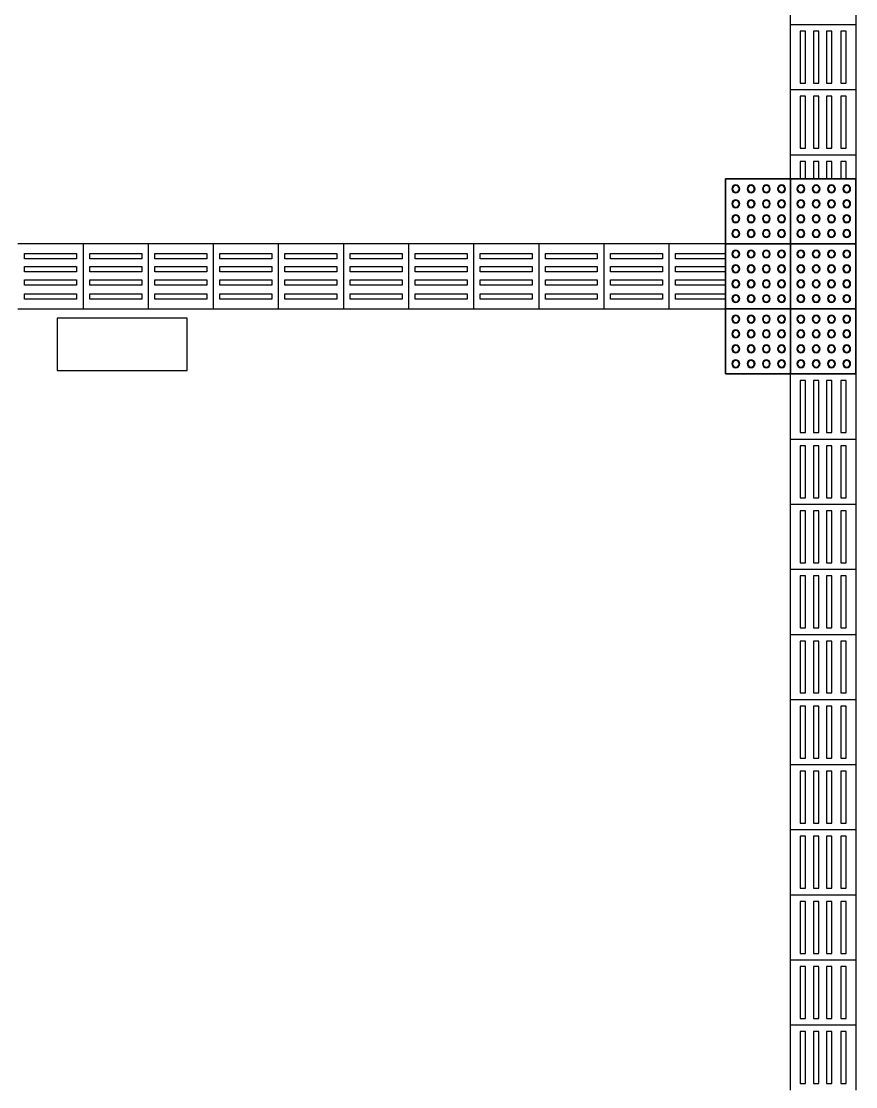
# Model space of a CAD drawing. Header units: metres. Extents: x 341 to 459, y 1341 to 1425.
# Drawn here: x 430.004 to 433.209, y 1374.081 to 1378.173 of the extents above; entities that cross this region are included whole.
import ezdxf

# ---------------------------------------------------------------- set-up
doc = ezdxf.new("R2010")
doc.units = ezdxf.units.M
doc.layers.add('Itens de detalhe', color=7, linetype='Continuous')
doc.layers.add('Notas de texto-1', color=7, linetype='Continuous')

# ---------------------------------------------------------------- blocks, each defined once
blk = doc.blocks.new('piso tatil')
at = {"layer": 'Itens de detalhe', "color": 252, "true_color": 0x939598, "extrusion": (0, 0, -1)}
for p, q in [((-78.855, 28.5262), (-78.855, 28.7762)), ((-78.855, 28.5262), (-78.855, 28.7762)), ((-78.605, 28.7762), (-78.605, 28.5262)), ((-78.605, 28.7762), (-78.605, 28.5262)), ((-78.855, 28.2762), (-78.855, 28.5262)), ((-78.855, 28.5262), (-78.605, 28.5262)), ((-78.855, 28.2762), (-78.855, 28.5262)), ((-78.855, 28.5262), (-78.605, 28.5262)), ((-78.605, 28.5262), (-78.605, 28.2762)), ((-78.605, 28.5262), (-78.605, 28.2762)), ((-78.7976, 28.5005), (-78.8181, 28.5005)), ((-78.8181, 28.5005), (-78.8181, 28.301)), ((-78.7976, 28.301), (-78.7976, 28.5005)), ((-78.7469, 28.5005), (-78.7674, 28.5005)), ((-78.7674, 28.5005), (-78.7674, 28.301)), ((-78.7469, 28.301), (-78.7469, 28.5005)), ((-78.6962, 28.5005), (-78.7167, 28.5005)), ((-78.7167, 28.5005), (-78.7167, 28.301)), ((-78.6962, 28.301), (-78.6962, 28.5005)), ((-78.642, 28.5005), (-78.6624, 28.5005)), ((-78.6624, 28.5005), (-78.6624, 28.301)), ((-78.642, 28.301), (-78.642, 28.5005)), ((-78.855, 28.0262), (-78.855, 28.2762)), ((-78.855, 28.2762), (-78.605, 28.2762)), ((-78.855, 28.0262), (-78.855, 28.2762)), ((-78.855, 28.2762), (-78.605, 28.2762)), ((-78.8181, 28.301), (-78.7976, 28.301)), ((-78.7674, 28.301), (-78.7469, 28.301)), ((-78.7167, 28.301), (-78.6962, 28.301)), ((-78.6624, 28.301), (-78.642, 28.301)), ((-78.605, 28.2762), (-78.605, 28.0262)), ((-78.605, 28.2762), (-78.605, 28.0262)), ((-78.7976, 28.2505), (-78.8181, 28.2505)), ((-78.8181, 28.2505), (-78.8181, 28.051)), ((-78.7976, 28.051), (-78.7976, 28.2505)), ((-78.7469, 28.2505), (-78.7674, 28.2505)), ((-78.7674, 28.2505), (-78.7674, 28.051)), ((-78.7469, 28.051), (-78.7469, 28.2505)), ((-78.6962, 28.2505), (-78.7167, 28.2505)), ((-78.7167, 28.2505), (-78.7167, 28.051)), ((-78.6962, 28.051), (-78.6962, 28.2505)), ((-78.642, 28.2505), (-78.6624, 28.2505)), ((-78.6624, 28.2505), (-78.6624, 28.051)), ((-78.642, 28.051), (-78.642, 28.2505)), ((-78.8181, 28.051), (-78.7976, 28.051)), ((-78.7674, 28.051), (-78.7469, 28.051)), ((-78.7167, 28.051), (-78.6962, 28.051)), ((-78.6624, 28.051), (-78.642, 28.051)), ((-78.855, 27.9342), (-78.855, 28.0262)), ((-78.855, 28.0262), (-78.605, 28.0262)), ((-78.855, 27.9342), (-78.855, 28.0262)), ((-78.855, 28.0262), (-78.605, 28.0262)), ((-78.7976, 28.0005), (-78.8181, 28.0005)), ((-78.8181, 28.0005), (-78.8181, 27.9342)), ((-78.7976, 27.9342), (-78.7976, 28.0005)), ((-78.7469, 28.0005), (-78.7674, 28.0005)), ((-78.7674, 28.0005), (-78.7674, 27.9342)), ((-78.7469, 27.9342), (-78.7469, 28.0005)), ((-78.6962, 28.0005), (-78.7167, 28.0005)), ((-78.7167, 28.0005), (-78.7167, 27.9342)), ((-78.6962, 27.9342), (-78.6962, 28.0005)), ((-78.642, 28.0005), (-78.6624, 28.0005)), ((-78.6624, 28.0005), (-78.6624, 27.9342)), ((-78.642, 27.9342), (-78.642, 28.0005)), ((-78.605, 28.0262), (-78.605, 27.9342)), ((-78.605, 28.0262), (-78.605, 27.9342)), ((-79.105, 27.6842), (-79.105, 27.9342)), ((-79.105, 27.9342), (-78.855, 27.9342)), ((-78.855, 27.9342), (-79.105, 27.9342)), ((-79.105, 27.9342), (-79.105, 27.6842)), ((-78.855, 27.9342), (-78.605, 27.9342)), ((-78.605, 27.9342), (-78.855, 27.9342)), ((-78.855, 27.9342), (-78.855, 27.6842)), ((-78.855, 27.6842), (-78.855, 27.9342)), ((-78.605, 27.9342), (-78.605, 27.6842)), ((-78.605, 27.6842), (-78.605, 27.9342)), ((-79.105, 27.4342), (-79.105, 27.6842)), ((-79.105, 27.6842), (-79.105, 27.4342)), ((-78.855, 27.6842), (-79.105, 27.6842)), ((-79.105, 27.6842), (-78.855, 27.6842)), ((-78.855, 27.6842), (-78.855, 27.4342)), ((-78.855, 27.4342), (-78.855, 27.6842)), ((-78.605, 27.6842), (-78.855, 27.6842)), ((-78.855, 27.6842), (-78.605, 27.6842)), ((-78.605, 27.6842), (-78.605, 27.4342)), ((-78.605, 27.4342), (-78.605, 27.6842)), ((-79.105, 27.1842), (-79.105, 27.4342)), ((-79.105, 27.4342), (-78.855, 27.4342)), ((-78.855, 27.4342), (-79.105, 27.4342)), ((-79.105, 27.4342), (-79.105, 27.1842)), ((-78.855, 27.4342), (-78.605, 27.4342)), ((-78.605, 27.4342), (-78.855, 27.4342)), ((-78.855, 27.4342), (-78.855, 27.1842)), ((-78.855, 27.1842), (-78.855, 27.4342)), ((-78.605, 27.4342), (-78.605, 27.1842)), ((-78.605, 27.1842), (-78.605, 27.4342)), ((-78.855, 27.1842), (-79.105, 27.1842)), ((-79.105, 27.1842), (-78.855, 27.1842)), ((-78.855, 26.9342), (-78.855, 27.1842)), ((-78.855, 26.9342), (-78.855, 27.1842)), ((-78.605, 27.1842), (-78.855, 27.1842)), ((-78.855, 27.1842), (-78.605, 27.1842)), ((-78.605, 27.1842), (-78.605, 26.9342)), ((-78.605, 27.1842), (-78.605, 26.9342)), ((-78.7976, 27.1586), (-78.8181, 27.1586)), ((-78.8181, 27.1586), (-78.8181, 26.9591)), ((-78.7976, 26.9591), (-78.7976, 27.1586)), ((-78.7469, 27.1586), (-78.7674, 27.1586)), ((-78.7674, 27.1586), (-78.7674, 26.9591)), ((-78.7469, 26.9591), (-78.7469, 27.1586)), ((-78.6962, 27.1586), (-78.7167, 27.1586)), ((-78.7167, 27.1586), (-78.7167, 26.9591)), ((-78.6962, 26.9591), (-78.6962, 27.1586)), ((-78.642, 27.1586), (-78.6624, 27.1586)), ((-78.6624, 27.1586), (-78.6624, 26.9591)), ((-78.642, 26.9591), (-78.642, 27.1586)), ((-78.855, 26.6842), (-78.855, 26.9342)), ((-78.855, 26.9342), (-78.605, 26.9342)), ((-78.855, 26.6842), (-78.855, 26.9342)), ((-78.855, 26.9342), (-78.605, 26.9342)), ((-78.8181, 26.9591), (-78.7976, 26.9591)), ((-78.7674, 26.9591), (-78.7469, 26.9591)), ((-78.7167, 26.9591), (-78.6962, 26.9591)), ((-78.6624, 26.9591), (-78.642, 26.9591)), ((-78.605, 26.9342), (-78.605, 26.6842)), ((-78.605, 26.9342), (-78.605, 26.6842)), ((-78.7976, 26.9086), (-78.8181, 26.9086)), ((-78.8181, 26.9086), (-78.8181, 26.7091)), ((-78.7976, 26.7091), (-78.7976, 26.9086)), ((-78.7469, 26.9086), (-78.7674, 26.9086)), ((-78.7674, 26.9086), (-78.7674, 26.7091)), ((-78.7469, 26.7091), (-78.7469, 26.9086)), ((-78.6962, 26.9086), (-78.7167, 26.9086)), ((-78.7167, 26.9086), (-78.7167, 26.7091)), ((-78.6962, 26.7091), (-78.6962, 26.9086)), ((-78.642, 26.9086), (-78.6624, 26.9086)), ((-78.6624, 26.9086), (-78.6624, 26.7091)), ((-78.642, 26.7091), (-78.642, 26.9086)), ((-78.855, 26.4342), (-78.855, 26.6842)), ((-78.855, 26.6842), (-78.605, 26.6842)), ((-78.855, 26.4342), (-78.855, 26.6842)), ((-78.855, 26.6842), (-78.605, 26.6842)), ((-78.8181, 26.7091), (-78.7976, 26.7091)), ((-78.7674, 26.7091), (-78.7469, 26.7091)), ((-78.7167, 26.7091), (-78.6962, 26.7091)), ((-78.6624, 26.7091), (-78.642, 26.7091)), ((-78.605, 26.6842), (-78.605, 26.4342)), ((-78.605, 26.6842), (-78.605, 26.4342)), ((-78.7976, 26.6586), (-78.8181, 26.6586)), ((-78.8181, 26.6586), (-78.8181, 26.4591)), ((-78.7976, 26.4591), (-78.7976, 26.6586)), ((-78.7469, 26.6586), (-78.7674, 26.6586)), ((-78.7674, 26.6586), (-78.7674, 26.4591)), ((-78.7469, 26.4591), (-78.7469, 26.6586)), ((-78.6962, 26.6586), (-78.7167, 26.6586)), ((-78.7167, 26.6586), (-78.7167, 26.4591)), ((-78.6962, 26.4591), (-78.6962, 26.6586)), ((-78.642, 26.6586), (-78.6624, 26.6586)), ((-78.6624, 26.6586), (-78.6624, 26.4591)), ((-78.642, 26.4591), (-78.642, 26.6586)), ((-78.855, 26.1842), (-78.855, 26.4342)), ((-78.855, 26.4342), (-78.605, 26.4342)), ((-78.855, 26.1842), (-78.855, 26.4342)), ((-78.855, 26.4342), (-78.605, 26.4342)), ((-78.8181, 26.4591), (-78.7976, 26.4591)), ((-78.7674, 26.4591), (-78.7469, 26.4591)), ((-78.7167, 26.4591), (-78.6962, 26.4591)), ((-78.6624, 26.4591), (-78.642, 26.4591)), ((-78.605, 26.4342), (-78.605, 26.1842)), ((-78.605, 26.4342), (-78.605, 26.1842)), ((-78.7976, 26.4086), (-78.8181, 26.4086)), ((-78.8181, 26.4086), (-78.8181, 26.2091)), ((-78.7976, 26.2091), (-78.7976, 26.4086)), ((-78.7469, 26.4086), (-78.7674, 26.4086)), ((-78.7674, 26.4086), (-78.7674, 26.2091)), ((-78.7469, 26.2091), (-78.7469, 26.4086)), ((-78.6962, 26.4086), (-78.7167, 26.4086)), ((-78.7167, 26.4086), (-78.7167, 26.2091)), ((-78.6962, 26.2091), (-78.6962, 26.4086)), ((-78.642, 26.4086), (-78.6624, 26.4086)), ((-78.6624, 26.4086), (-78.6624, 26.2091)), ((-78.642, 26.2091), (-78.642, 26.4086)), ((-78.8181, 26.2091), (-78.7976, 26.2091)), ((-78.7674, 26.2091), (-78.7469, 26.2091)), ((-78.7167, 26.2091), (-78.6962, 26.2091)), ((-78.6624, 26.2091), (-78.642, 26.2091)), ((-78.855, 25.9342), (-78.855, 26.1842)), ((-78.855, 26.1842), (-78.605, 26.1842)), ((-78.855, 25.9342), (-78.855, 26.1842)), ((-78.855, 26.1842), (-78.605, 26.1842)), ((-78.7976, 26.1586), (-78.8181, 26.1586)), ((-78.8181, 26.1586), (-78.8181, 25.9591)), ((-78.7976, 25.9591), (-78.7976, 26.1586)), ((-78.7469, 26.1586), (-78.7674, 26.1586)), ((-78.7674, 26.1586), (-78.7674, 25.9591)), ((-78.7469, 25.9591), (-78.7469, 26.1586)), ((-78.6962, 26.1586), (-78.7167, 26.1586)), ((-78.7167, 26.1586), (-78.7167, 25.9591)), ((-78.6962, 25.9591), (-78.6962, 26.1586)), ((-78.642, 26.1586), (-78.6624, 26.1586)), ((-78.6624, 26.1586), (-78.6624, 25.9591)), ((-78.642, 25.9591), (-78.642, 26.1586)), ((-78.605, 26.1842), (-78.605, 25.9342)), ((-78.605, 26.1842), (-78.605, 25.9342)), ((-78.8181, 25.9591), (-78.7976, 25.9591)), ((-78.7674, 25.9591), (-78.7469, 25.9591)), ((-78.7167, 25.9591), (-78.6962, 25.9591)), ((-78.6624, 25.9591), (-78.642, 25.9591)), ((-78.855, 25.6842), (-78.855, 25.9342)), ((-78.855, 25.9342), (-78.605, 25.9342)), ((-78.855, 25.6842), (-78.855, 25.9342)), ((-78.855, 25.9342), (-78.605, 25.9342)), ((-78.7976, 25.9086), (-78.8181, 25.9086)), ((-78.8181, 25.9086), (-78.8181, 25.7091)), ((-78.7976, 25.7091), (-78.7976, 25.9086)), ((-78.7469, 25.9086), (-78.7674, 25.9086)), ((-78.7674, 25.9086), (-78.7674, 25.7091)), ((-78.7469, 25.7091), (-78.7469, 25.9086)), ((-78.6962, 25.9086), (-78.7167, 25.9086)), ((-78.7167, 25.9086), (-78.7167, 25.7091)), ((-78.6962, 25.7091), (-78.6962, 25.9086)), ((-78.642, 25.9086), (-78.6624, 25.9086)), ((-78.6624, 25.9086), (-78.6624, 25.7091)), ((-78.642, 25.7091), (-78.642, 25.9086)), ((-78.605, 25.9342), (-78.605, 25.6842)), ((-78.605, 25.9342), (-78.605, 25.6842)), ((-78.8181, 25.7091), (-78.7976, 25.7091)), ((-78.7674, 25.7091), (-78.7469, 25.7091)), ((-78.7167, 25.7091), (-78.6962, 25.7091)), ((-78.6624, 25.7091), (-78.642, 25.7091)), ((-78.855, 25.4342), (-78.855, 25.6842)), ((-78.855, 25.6842), (-78.605, 25.6842)), ((-78.855, 25.4342), (-78.855, 25.6842)), ((-78.855, 25.6842), (-78.605, 25.6842)), ((-78.7976, 25.6586), (-78.8181, 25.6586)), ((-78.8181, 25.6586), (-78.8181, 25.4591)), ((-78.7976, 25.4591), (-78.7976, 25.6586)), ((-78.7469, 25.6586), (-78.7674, 25.6586)), ((-78.7674, 25.6586), (-78.7674, 25.4591)), ((-78.7469, 25.4591), (-78.7469, 25.6586)), ((-78.6962, 25.6586), (-78.7167, 25.6586)), ((-78.7167, 25.6586), (-78.7167, 25.4591)), ((-78.6962, 25.4591), (-78.6962, 25.6586)), ((-78.642, 25.6586), (-78.6624, 25.6586)), ((-78.6624, 25.6586), (-78.6624, 25.4591)), ((-78.642, 25.4591), (-78.642, 25.6586)), ((-78.605, 25.6842), (-78.605, 25.4342)), ((-78.605, 25.6842), (-78.605, 25.4342)), ((-78.8181, 25.4591), (-78.7976, 25.4591)), ((-78.7674, 25.4591), (-78.7469, 25.4591)), ((-78.7167, 25.4591), (-78.6962, 25.4591)), ((-78.6624, 25.4591), (-78.642, 25.4591)), ((-78.855, 25.1842), (-78.855, 25.4342)), ((-78.855, 25.4342), (-78.605, 25.4342)), ((-78.855, 25.1842), (-78.855, 25.4342)), ((-78.855, 25.4342), (-78.605, 25.4342)), ((-78.7976, 25.4086), (-78.8181, 25.4086)), ((-78.8181, 25.4086), (-78.8181, 25.2091)), ((-78.7976, 25.2091), (-78.7976, 25.4086)), ((-78.7469, 25.4086), (-78.7674, 25.4086)), ((-78.7674, 25.4086), (-78.7674, 25.2091)), ((-78.7469, 25.2091), (-78.7469, 25.4086)), ((-78.6962, 25.4086), (-78.7167, 25.4086)), ((-78.7167, 25.4086), (-78.7167, 25.2091)), ((-78.6962, 25.2091), (-78.6962, 25.4086)), ((-78.642, 25.4086), (-78.6624, 25.4086)), ((-78.6624, 25.4086), (-78.6624, 25.2091)), ((-78.642, 25.2091), (-78.642, 25.4086)), ((-78.605, 25.4342), (-78.605, 25.1842)), ((-78.605, 25.4342), (-78.605, 25.1842)), ((-78.8181, 25.2091), (-78.7976, 25.2091)), ((-78.7674, 25.2091), (-78.7469, 25.2091)), ((-78.7167, 25.2091), (-78.6962, 25.2091)), ((-78.6624, 25.2091), (-78.642, 25.2091)), ((-78.855, 24.9342), (-78.855, 25.1842)), ((-78.855, 25.1842), (-78.605, 25.1842)), ((-78.855, 24.9342), (-78.855, 25.1842)), ((-78.855, 25.1842), (-78.605, 25.1842)), ((-78.605, 25.1842), (-78.605, 24.9342)), ((-78.605, 25.1842), (-78.605, 24.9342)), ((-78.7976, 25.1586), (-78.8181, 25.1586)), ((-78.8181, 25.1586), (-78.8181, 24.9591)), ((-78.7976, 24.9591), (-78.7976, 25.1586)), ((-78.7469, 25.1586), (-78.7674, 25.1586)), ((-78.7674, 25.1586), (-78.7674, 24.9591)), ((-78.7469, 24.9591), (-78.7469, 25.1586)), ((-78.6962, 25.1586), (-78.7167, 25.1586)), ((-78.7167, 25.1586), (-78.7167, 24.9591)), ((-78.6962, 24.9591), (-78.6962, 25.1586)), ((-78.642, 25.1586), (-78.6624, 25.1586)), ((-78.6624, 25.1586), (-78.6624, 24.9591)), ((-78.642, 24.9591), (-78.642, 25.1586)), ((-78.8181, 24.9591), (-78.7976, 24.9591)), ((-78.7674, 24.9591), (-78.7469, 24.9591)), ((-78.7167, 24.9591), (-78.6962, 24.9591)), ((-78.6624, 24.9591), (-78.642, 24.9591)), ((-78.855, 24.6842), (-78.855, 24.9342)), ((-78.855, 24.9342), (-78.605, 24.9342)), ((-78.855, 24.6842), (-78.855, 24.9342)), ((-78.855, 24.9342), (-78.605, 24.9342)), ((-78.605, 24.9342), (-78.605, 24.6842)), ((-78.605, 24.9342), (-78.605, 24.6842)), ((-78.7976, 24.9086), (-78.8181, 24.9086)), ((-78.8181, 24.9086), (-78.8181, 24.7091)), ((-78.7976, 24.7091), (-78.7976, 24.9086)), ((-78.7469, 24.9086), (-78.7674, 24.9086)), ((-78.7674, 24.9086), (-78.7674, 24.7091)), ((-78.7469, 24.7091), (-78.7469, 24.9086)), ((-78.6962, 24.9086), (-78.7167, 24.9086)), ((-78.7167, 24.9086), (-78.7167, 24.7091)), ((-78.6962, 24.7091), (-78.6962, 24.9086)), ((-78.642, 24.9086), (-78.6624, 24.9086)), ((-78.6624, 24.9086), (-78.6624, 24.7091)), ((-78.642, 24.7091), (-78.642, 24.9086)), ((-78.855, 24.4342), (-78.855, 24.6842)), ((-78.855, 24.6842), (-78.605, 24.6842)), ((-78.855, 24.4342), (-78.855, 24.6842)), ((-78.855, 24.6842), (-78.605, 24.6842)), ((-78.8181, 24.7091), (-78.7976, 24.7091)), ((-78.7674, 24.7091), (-78.7469, 24.7091)), ((-78.7167, 24.7091), (-78.6962, 24.7091)), ((-78.6624, 24.7091), (-78.642, 24.7091)), ((-78.605, 24.6842), (-78.605, 24.4342)), ((-78.605, 24.6842), (-78.605, 24.4342)), ((-78.7976, 24.6586), (-78.8181, 24.6586)), ((-78.8181, 24.6586), (-78.8181, 24.4591)), ((-78.7976, 24.4591), (-78.7976, 24.6586)), ((-78.7469, 24.6586), (-78.7674, 24.6586)), ((-78.7674, 24.6586), (-78.7674, 24.4591)), ((-78.7469, 24.4591), (-78.7469, 24.6586)), ((-78.6962, 24.6586), (-78.7167, 24.6586)), ((-78.7167, 24.6586), (-78.7167, 24.4591)), ((-78.6962, 24.4591), (-78.6962, 24.6586)), ((-78.642, 24.6586), (-78.6624, 24.6586)), ((-78.6624, 24.6586), (-78.6624, 24.4591)), ((-78.642, 24.4591), (-78.642, 24.6586)), ((-78.8181, 24.4591), (-78.7976, 24.4591)), ((-78.7674, 24.4591), (-78.7469, 24.4591)), ((-78.7167, 24.4591), (-78.6962, 24.4591)), ((-78.6624, 24.4591), (-78.642, 24.4591))]:
    blk.add_line(p, q, dxfattribs=at)
at = {"layer": 'Itens de detalhe', "color": 252, "true_color": 0x939598}
for p, q in [((-81.5727, 27.6842), (-81.8227, 27.6842)), ((-81.5727, 27.6842), (-81.8227, 27.6842)), ((-81.3227, 27.6842), (-81.5727, 27.6842)), ((-81.5727, 27.6842), (-81.5727, 27.4342)), ((-81.3227, 27.6842), (-81.5727, 27.6842)), ((-81.5727, 27.6842), (-81.5727, 27.4342)), ((-81.0727, 27.6842), (-81.3227, 27.6842)), ((-81.3227, 27.6842), (-81.3227, 27.4342)), ((-81.0727, 27.6842), (-81.3227, 27.6842)), ((-81.3227, 27.6842), (-81.3227, 27.4342)), ((-80.8227, 27.6842), (-81.0727, 27.6842)), ((-81.0727, 27.6842), (-81.0727, 27.4342)), ((-80.8227, 27.6842), (-81.0727, 27.6842)), ((-81.0727, 27.6842), (-81.0727, 27.4342)), ((-80.5727, 27.6842), (-80.8227, 27.6842)), ((-80.8227, 27.6842), (-80.8227, 27.4342)), ((-80.5727, 27.6842), (-80.8227, 27.6842)), ((-80.8227, 27.6842), (-80.8227, 27.4342)), ((-80.3227, 27.6842), (-80.5727, 27.6842)), ((-80.5727, 27.6842), (-80.5727, 27.4342)), ((-80.3227, 27.6842), (-80.5727, 27.6842)), ((-80.5727, 27.6842), (-80.5727, 27.4342)), ((-80.0727, 27.6842), (-80.3227, 27.6842)), ((-80.3227, 27.6842), (-80.3227, 27.4342)), ((-80.0727, 27.6842), (-80.3227, 27.6842)), ((-80.3227, 27.6842), (-80.3227, 27.4342)), ((-79.8227, 27.6842), (-80.0727, 27.6842)), ((-80.0727, 27.6842), (-80.0727, 27.4342)), ((-79.8227, 27.6842), (-80.0727, 27.6842)), ((-80.0727, 27.6842), (-80.0727, 27.4342)), ((-79.5727, 27.6842), (-79.8227, 27.6842)), ((-79.8227, 27.6842), (-79.8227, 27.4342)), ((-79.5727, 27.6842), (-79.8227, 27.6842)), ((-79.8227, 27.6842), (-79.8227, 27.4342)), ((-79.3227, 27.6842), (-79.5727, 27.6842)), ((-79.5727, 27.6842), (-79.5727, 27.4342)), ((-79.3227, 27.6842), (-79.5727, 27.6842)), ((-79.5727, 27.6842), (-79.5727, 27.4342)), ((-79.105, 27.6842), (-79.3227, 27.6842)), ((-79.3227, 27.6842), (-79.3227, 27.4342)), ((-79.105, 27.6842), (-79.3227, 27.6842)), ((-79.3227, 27.6842), (-79.3227, 27.4342)), ((-81.7971, 27.6268), (-81.7971, 27.6473)), ((-81.7971, 27.6473), (-81.5976, 27.6473)), ((-81.5976, 27.6268), (-81.7971, 27.6268)), ((-81.5976, 27.6473), (-81.5976, 27.6268)), ((-81.5471, 27.6268), (-81.5471, 27.6473)), ((-81.5471, 27.6473), (-81.3476, 27.6473)), ((-81.3476, 27.6268), (-81.5471, 27.6268)), ((-81.3476, 27.6473), (-81.3476, 27.6268)), ((-81.2971, 27.6268), (-81.2971, 27.6473)), ((-81.2971, 27.6473), (-81.0976, 27.6473)), ((-81.0976, 27.6268), (-81.2971, 27.6268)), ((-81.0976, 27.6473), (-81.0976, 27.6268)), ((-81.0471, 27.6268), (-81.0471, 27.6473)), ((-81.0471, 27.6473), (-80.8476, 27.6473)), ((-80.8476, 27.6268), (-81.0471, 27.6268)), ((-80.8476, 27.6473), (-80.8476, 27.6268)), ((-80.7971, 27.6268), (-80.7971, 27.6473)), ((-80.7971, 27.6473), (-80.5976, 27.6473)), ((-80.5976, 27.6268), (-80.7971, 27.6268)), ((-80.5976, 27.6473), (-80.5976, 27.6268)), ((-80.5471, 27.6268), (-80.5471, 27.6473)), ((-80.5471, 27.6473), (-80.3476, 27.6473)), ((-80.3476, 27.6268), (-80.5471, 27.6268)), ((-80.3476, 27.6473), (-80.3476, 27.6268)), ((-80.2971, 27.6268), (-80.2971, 27.6473)), ((-80.2971, 27.6473), (-80.0976, 27.6473)), ((-80.0976, 27.6268), (-80.2971, 27.6268)), ((-80.0976, 27.6473), (-80.0976, 27.6268)), ((-80.0471, 27.6268), (-80.0471, 27.6473)), ((-80.0471, 27.6473), (-79.8476, 27.6473)), ((-79.8476, 27.6268), (-80.0471, 27.6268)), ((-79.8476, 27.6473), (-79.8476, 27.6268)), ((-79.7971, 27.6268), (-79.7971, 27.6473)), ((-79.7971, 27.6473), (-79.5976, 27.6473)), ((-79.5976, 27.6268), (-79.7971, 27.6268)), ((-79.5976, 27.6473), (-79.5976, 27.6268)), ((-79.5471, 27.6268), (-79.5471, 27.6473)), ((-79.5471, 27.6473), (-79.3476, 27.6473)), ((-79.3476, 27.6268), (-79.5471, 27.6268)), ((-79.3476, 27.6473), (-79.3476, 27.6268)), ((-79.2971, 27.6268), (-79.2971, 27.6473)), ((-79.2971, 27.6473), (-79.105, 27.6473)), ((-79.105, 27.6268), (-79.2971, 27.6268)), ((-81.7971, 27.5761), (-81.7971, 27.5966)), ((-81.7971, 27.5966), (-81.5976, 27.5966)), ((-81.5976, 27.5966), (-81.5976, 27.5761)), ((-81.5471, 27.5761), (-81.5471, 27.5966)), ((-81.5471, 27.5966), (-81.3476, 27.5966)), ((-81.3476, 27.5966), (-81.3476, 27.5761)), ((-81.2971, 27.5761), (-81.2971, 27.5966)), ((-81.2971, 27.5966), (-81.0976, 27.5966)), ((-81.0976, 27.5966), (-81.0976, 27.5761)), ((-81.0471, 27.5761), (-81.0471, 27.5966)), ((-81.0471, 27.5966), (-80.8476, 27.5966)), ((-80.8476, 27.5966), (-80.8476, 27.5761)), ((-80.7971, 27.5761), (-80.7971, 27.5966)), ((-80.7971, 27.5966), (-80.5976, 27.5966)), ((-80.5976, 27.5966), (-80.5976, 27.5761)), ((-80.5471, 27.5761), (-80.5471, 27.5966)), ((-80.5471, 27.5966), (-80.3476, 27.5966)), ((-80.3476, 27.5966), (-80.3476, 27.5761)), ((-80.2971, 27.5761), (-80.2971, 27.5966)), ((-80.2971, 27.5966), (-80.0976, 27.5966)), ((-80.0976, 27.5966), (-80.0976, 27.5761)), ((-80.0471, 27.5761), (-80.0471, 27.5966)), ((-80.0471, 27.5966), (-79.8476, 27.5966)), ((-79.8476, 27.5966), (-79.8476, 27.5761)), ((-79.7971, 27.5761), (-79.7971, 27.5966)), ((-79.7971, 27.5966), (-79.5976, 27.5966)), ((-79.5976, 27.5966), (-79.5976, 27.5761)), ((-79.5471, 27.5761), (-79.5471, 27.5966)), ((-79.5471, 27.5966), (-79.3476, 27.5966)), ((-79.3476, 27.5966), (-79.3476, 27.5761)), ((-79.2971, 27.5761), (-79.2971, 27.5966)), ((-79.2971, 27.5966), (-79.105, 27.5966)), ((-81.5976, 27.5761), (-81.7971, 27.5761)), ((-81.7971, 27.5254), (-81.7971, 27.5459)), ((-81.7971, 27.5459), (-81.5976, 27.5459)), ((-81.5976, 27.5459), (-81.5976, 27.5254)), ((-81.3476, 27.5761), (-81.5471, 27.5761)), ((-81.5471, 27.5254), (-81.5471, 27.5459)), ((-81.5471, 27.5459), (-81.3476, 27.5459)), ((-81.3476, 27.5459), (-81.3476, 27.5254)), ((-81.0976, 27.5761), (-81.2971, 27.5761)), ((-81.2971, 27.5254), (-81.2971, 27.5459)), ((-81.2971, 27.5459), (-81.0976, 27.5459)), ((-81.0976, 27.5459), (-81.0976, 27.5254)), ((-80.8476, 27.5761), (-81.0471, 27.5761)), ((-81.0471, 27.5254), (-81.0471, 27.5459)), ((-81.0471, 27.5459), (-80.8476, 27.5459)), ((-80.8476, 27.5459), (-80.8476, 27.5254)), ((-80.5976, 27.5761), (-80.7971, 27.5761)), ((-80.7971, 27.5254), (-80.7971, 27.5459)), ((-80.7971, 27.5459), (-80.5976, 27.5459)), ((-80.5976, 27.5459), (-80.5976, 27.5254)), ((-80.3476, 27.5761), (-80.5471, 27.5761)), ((-80.5471, 27.5254), (-80.5471, 27.5459)), ((-80.5471, 27.5459), (-80.3476, 27.5459)), ((-80.3476, 27.5459), (-80.3476, 27.5254)), ((-80.0976, 27.5761), (-80.2971, 27.5761)), ((-80.2971, 27.5254), (-80.2971, 27.5459)), ((-80.2971, 27.5459), (-80.0976, 27.5459)), ((-80.0976, 27.5459), (-80.0976, 27.5254)), ((-79.8476, 27.5761), (-80.0471, 27.5761)), ((-80.0471, 27.5254), (-80.0471, 27.5459)), ((-80.0471, 27.5459), (-79.8476, 27.5459)), ((-79.8476, 27.5459), (-79.8476, 27.5254)), ((-79.5976, 27.5761), (-79.7971, 27.5761)), ((-79.7971, 27.5254), (-79.7971, 27.5459)), ((-79.7971, 27.5459), (-79.5976, 27.5459)), ((-79.5976, 27.5459), (-79.5976, 27.5254)), ((-79.3476, 27.5761), (-79.5471, 27.5761)), ((-79.5471, 27.5254), (-79.5471, 27.5459)), ((-79.5471, 27.5459), (-79.3476, 27.5459)), ((-79.3476, 27.5459), (-79.3476, 27.5254)), ((-79.105, 27.5761), (-79.2971, 27.5761)), ((-79.2971, 27.5254), (-79.2971, 27.5459)), ((-79.2971, 27.5459), (-79.105, 27.5459)), ((-81.5976, 27.5254), (-81.7971, 27.5254)), ((-81.3476, 27.5254), (-81.5471, 27.5254)), ((-81.0976, 27.5254), (-81.2971, 27.5254)), ((-80.8476, 27.5254), (-81.0471, 27.5254)), ((-80.5976, 27.5254), (-80.7971, 27.5254)), ((-80.3476, 27.5254), (-80.5471, 27.5254)), ((-80.0976, 27.5254), (-80.2971, 27.5254)), ((-79.8476, 27.5254), (-80.0471, 27.5254)), ((-79.5976, 27.5254), (-79.7971, 27.5254)), ((-79.3476, 27.5254), (-79.5471, 27.5254)), ((-79.105, 27.5254), (-79.2971, 27.5254)), ((-81.7971, 27.4712), (-81.7971, 27.4916)), ((-81.7971, 27.4916), (-81.5976, 27.4916)), ((-81.5976, 27.4712), (-81.7971, 27.4712)), ((-81.5976, 27.4916), (-81.5976, 27.4712)), ((-81.5471, 27.4712), (-81.5471, 27.4916)), ((-81.5471, 27.4916), (-81.3476, 27.4916)), ((-81.3476, 27.4712), (-81.5471, 27.4712)), ((-81.3476, 27.4916), (-81.3476, 27.4712)), ((-81.2971, 27.4712), (-81.2971, 27.4916)), ((-81.2971, 27.4916), (-81.0976, 27.4916)), ((-81.0976, 27.4712), (-81.2971, 27.4712)), ((-81.0976, 27.4916), (-81.0976, 27.4712)), ((-81.0471, 27.4712), (-81.0471, 27.4916)), ((-81.0471, 27.4916), (-80.8476, 27.4916)), ((-80.8476, 27.4712), (-81.0471, 27.4712)), ((-80.8476, 27.4916), (-80.8476, 27.4712)), ((-80.7971, 27.4712), (-80.7971, 27.4916)), ((-80.7971, 27.4916), (-80.5976, 27.4916)), ((-80.5976, 27.4712), (-80.7971, 27.4712)), ((-80.5976, 27.4916), (-80.5976, 27.4712)), ((-80.5471, 27.4712), (-80.5471, 27.4916)), ((-80.5471, 27.4916), (-80.3476, 27.4916)), ((-80.3476, 27.4712), (-80.5471, 27.4712)), ((-80.3476, 27.4916), (-80.3476, 27.4712)), ((-80.2971, 27.4712), (-80.2971, 27.4916)), ((-80.2971, 27.4916), (-80.0976, 27.4916)), ((-80.0976, 27.4712), (-80.2971, 27.4712)), ((-80.0976, 27.4916), (-80.0976, 27.4712)), ((-80.0471, 27.4712), (-80.0471, 27.4916)), ((-80.0471, 27.4916), (-79.8476, 27.4916)), ((-79.8476, 27.4712), (-80.0471, 27.4712)), ((-79.8476, 27.4916), (-79.8476, 27.4712)), ((-79.7971, 27.4712), (-79.7971, 27.4916)), ((-79.7971, 27.4916), (-79.5976, 27.4916)), ((-79.5976, 27.4712), (-79.7971, 27.4712)), ((-79.5976, 27.4916), (-79.5976, 27.4712)), ((-79.5471, 27.4712), (-79.5471, 27.4916)), ((-79.5471, 27.4916), (-79.3476, 27.4916)), ((-79.3476, 27.4712), (-79.5471, 27.4712)), ((-79.3476, 27.4916), (-79.3476, 27.4712)), ((-79.2971, 27.4712), (-79.2971, 27.4916)), ((-79.2971, 27.4916), (-79.105, 27.4916)), ((-79.105, 27.4712), (-79.2971, 27.4712)), ((-81.8227, 27.4342), (-81.5727, 27.4342)), ((-81.8227, 27.4342), (-81.5727, 27.4342)), ((-81.5727, 27.4342), (-81.3227, 27.4342)), ((-81.5727, 27.4342), (-81.3227, 27.4342)), ((-81.3227, 27.4342), (-81.0727, 27.4342)), ((-81.3227, 27.4342), (-81.0727, 27.4342)), ((-81.0727, 27.4342), (-80.8227, 27.4342)), ((-81.0727, 27.4342), (-80.8227, 27.4342)), ((-80.8227, 27.4342), (-80.5727, 27.4342)), ((-80.8227, 27.4342), (-80.5727, 27.4342)), ((-80.5727, 27.4342), (-80.3227, 27.4342)), ((-80.5727, 27.4342), (-80.3227, 27.4342)), ((-80.3227, 27.4342), (-80.0727, 27.4342)), ((-80.3227, 27.4342), (-80.0727, 27.4342)), ((-80.0727, 27.4342), (-79.8227, 27.4342)), ((-80.0727, 27.4342), (-79.8227, 27.4342)), ((-79.8227, 27.4342), (-79.5727, 27.4342)), ((-79.8227, 27.4342), (-79.5727, 27.4342)), ((-79.5727, 27.4342), (-79.3227, 27.4342)), ((-79.5727, 27.4342), (-79.3227, 27.4342)), ((-79.3227, 27.4342), (-79.105, 27.4342)), ((-79.3227, 27.4342), (-79.105, 27.4342))]:
    blk.add_line(p, q, dxfattribs=at)
at = {"layer": 'Itens de detalhe', "color": 252, "true_color": 0x939598, "extrusion": (0, 0, -1)}
for centre, radius in [((79.0656, 27.895), 0.0152), ((79.0656, 27.895), 0.0126), ((79.007, 27.895), 0.0152), ((79.007, 27.895), 0.0126), ((78.9483, 27.895), 0.0152), ((78.9483, 27.895), 0.0126), ((78.8896, 27.895), 0.0152), ((78.8896, 27.895), 0.0126), ((78.8156, 27.895), 0.0152), ((78.8156, 27.895), 0.0126), ((78.757, 27.895), 0.0152), ((78.757, 27.895), 0.0126), ((78.6983, 27.895), 0.0152), ((78.6983, 27.895), 0.0126), ((78.6396, 27.895), 0.0152), ((78.6396, 27.895), 0.0126), ((79.0656, 27.838), 0.0152), ((79.0656, 27.838), 0.0126), ((79.007, 27.838), 0.0152), ((79.007, 27.838), 0.0126), ((78.9483, 27.838), 0.0152), ((78.9483, 27.838), 0.0126), ((78.8896, 27.838), 0.0152), ((78.8896, 27.838), 0.0126), ((78.8156, 27.838), 0.0152), ((78.8156, 27.838), 0.0126), ((78.757, 27.838), 0.0152), ((78.757, 27.838), 0.0126), ((78.6983, 27.838), 0.0152), ((78.6983, 27.838), 0.0126), ((78.6396, 27.838), 0.0152), ((78.6396, 27.838), 0.0126), ((79.0656, 27.7805), 0.0152), ((79.0656, 27.7805), 0.0126), ((79.007, 27.7805), 0.0152), ((79.007, 27.7805), 0.0126), ((78.9483, 27.7805), 0.0152), ((78.9483, 27.7805), 0.0126), ((78.8896, 27.7805), 0.0152), ((78.8896, 27.7805), 0.0126), ((78.8156, 27.7805), 0.0152), ((78.8156, 27.7805), 0.0126), ((78.757, 27.7805), 0.0152), ((78.757, 27.7805), 0.0126), ((78.6983, 27.7805), 0.0152), ((78.6983, 27.7805), 0.0126), ((78.6396, 27.7805), 0.0152), ((78.6396, 27.7805), 0.0126), ((79.0656, 27.7235), 0.0152), ((79.0656, 27.7235), 0.0126), ((79.007, 27.7235), 0.0152), ((79.007, 27.7235), 0.0126), ((78.9483, 27.7235), 0.0152), ((78.9483, 27.7235), 0.0126), ((78.8896, 27.7235), 0.0152), ((78.8896, 27.7235), 0.0126), ((78.8156, 27.7235), 0.0152), ((78.8156, 27.7235), 0.0126), ((78.757, 27.7235), 0.0152), ((78.757, 27.7235), 0.0126), ((78.6983, 27.7235), 0.0152), ((78.6983, 27.7235), 0.0126), ((78.6396, 27.7235), 0.0152), ((78.6396, 27.7235), 0.0126), ((79.0656, 27.645), 0.0152), ((79.007, 27.645), 0.0152), ((78.9483, 27.645), 0.0152), ((78.8896, 27.645), 0.0152), ((78.8156, 27.645), 0.0152), ((78.757, 27.645), 0.0152), ((78.6983, 27.645), 0.0152), ((78.6396, 27.645), 0.0152), ((79.0656, 27.645), 0.0126), ((79.007, 27.645), 0.0126), ((78.9483, 27.645), 0.0126), ((78.8896, 27.645), 0.0126), ((78.8156, 27.645), 0.0126), ((78.757, 27.645), 0.0126), ((78.6983, 27.645), 0.0126), ((78.6396, 27.645), 0.0126), ((79.0656, 27.588), 0.0152), ((79.0656, 27.588), 0.0126), ((79.007, 27.588), 0.0152), ((79.007, 27.588), 0.0126), ((78.9483, 27.588), 0.0152), ((78.9483, 27.588), 0.0126), ((78.8896, 27.588), 0.0152), ((78.8896, 27.588), 0.0126), ((78.8156, 27.588), 0.0152), ((78.8156, 27.588), 0.0126), ((78.757, 27.588), 0.0152), ((78.757, 27.588), 0.0126), ((78.6983, 27.588), 0.0152), ((78.6983, 27.588), 0.0126), ((78.6396, 27.588), 0.0152), ((78.6396, 27.588), 0.0126), ((79.0656, 27.5305), 0.0152), ((79.0656, 27.5305), 0.0126), ((79.007, 27.5305), 0.0152), ((79.007, 27.5305), 0.0126), ((78.9483, 27.5305), 0.0152), ((78.9483, 27.5305), 0.0126), ((78.8896, 27.5305), 0.0152), ((78.8896, 27.5305), 0.0126), ((78.8156, 27.5305), 0.0152), ((78.8156, 27.5305), 0.0126), ((78.757, 27.5305), 0.0152), ((78.757, 27.5305), 0.0126), ((78.6983, 27.5305), 0.0152), ((78.6983, 27.5305), 0.0126), ((78.6396, 27.5305), 0.0152), ((78.6396, 27.5305), 0.0126), ((79.0656, 27.4735), 0.0152), ((79.0656, 27.4735), 0.0126), ((79.007, 27.4735), 0.0152), ((79.007, 27.4735), 0.0126), ((78.9483, 27.4735), 0.0152), ((78.9483, 27.4735), 0.0126), ((78.8896, 27.4735), 0.0152), ((78.8896, 27.4735), 0.0126), ((78.8156, 27.4735), 0.0152), ((78.8156, 27.4735), 0.0126), ((78.757, 27.4735), 0.0152), ((78.757, 27.4735), 0.0126), ((78.6983, 27.4735), 0.0152), ((78.6983, 27.4735), 0.0126), ((78.6396, 27.4735), 0.0152), ((78.6396, 27.4735), 0.0126), ((79.0656, 27.395), 0.0152), ((79.0656, 27.395), 0.0126), ((79.007, 27.395), 0.0152), ((79.007, 27.395), 0.0126), ((78.9483, 27.395), 0.0152), ((78.9483, 27.395), 0.0126), ((78.8896, 27.395), 0.0152), ((78.8896, 27.395), 0.0126), ((78.8156, 27.395), 0.0152), ((78.8156, 27.395), 0.0126), ((78.757, 27.395), 0.0152), ((78.757, 27.395), 0.0126), ((78.6983, 27.395), 0.0152), ((78.6983, 27.395), 0.0126), ((78.6396, 27.395), 0.0152), ((78.6396, 27.395), 0.0126), ((79.0656, 27.338), 0.0152), ((79.0656, 27.338), 0.0126), ((79.007, 27.338), 0.0152), ((79.007, 27.338), 0.0126), ((78.9483, 27.338), 0.0152), ((78.9483, 27.338), 0.0126), ((78.8896, 27.338), 0.0152), ((78.8896, 27.338), 0.0126), ((78.8156, 27.338), 0.0152), ((78.8156, 27.338), 0.0126), ((78.757, 27.338), 0.0152), ((78.757, 27.338), 0.0126), ((78.6983, 27.338), 0.0152), ((78.6983, 27.338), 0.0126), ((78.6396, 27.338), 0.0152), ((78.6396, 27.338), 0.0126), ((79.0656, 27.2805), 0.0152), ((79.0656, 27.2805), 0.0126), ((79.007, 27.2805), 0.0152), ((79.007, 27.2805), 0.0126), ((78.9483, 27.2805), 0.0152), ((78.9483, 27.2805), 0.0126), ((78.8896, 27.2805), 0.0152), ((78.8896, 27.2805), 0.0126), ((78.8156, 27.2805), 0.0152), ((78.8156, 27.2805), 0.0126), ((78.757, 27.2805), 0.0152), ((78.757, 27.2805), 0.0126), ((78.6983, 27.2805), 0.0152), ((78.6983, 27.2805), 0.0126), ((78.6396, 27.2805), 0.0152), ((78.6396, 27.2805), 0.0126), ((79.0656, 27.2235), 0.0152), ((79.0656, 27.2235), 0.0126), ((79.007, 27.2235), 0.0152), ((79.007, 27.2235), 0.0126), ((78.9483, 27.2235), 0.0152), ((78.9483, 27.2235), 0.0126), ((78.8896, 27.2235), 0.0152), ((78.8896, 27.2235), 0.0126), ((78.8156, 27.2235), 0.0152), ((78.8156, 27.2235), 0.0126), ((78.757, 27.2235), 0.0152), ((78.757, 27.2235), 0.0126), ((78.6983, 27.2235), 0.0152), ((78.6983, 27.2235), 0.0126), ((78.6396, 27.2235), 0.0152), ((78.6396, 27.2235), 0.0126)]:
    blk.add_circle(centre, radius, dxfattribs=at)

msp = doc.modelspace()

# ---------------------------------------------------------------- linework, layer by layer
at = {"layer": 'Notas de texto-1', "color": 252, "true_color": 0x939598}
msp.add_lwpolyline([(430.6414, 1377.0322), (430.1414, 1377.0322), (430.1414, 1376.8322), (430.6414, 1376.8322)], close=True, dxfattribs=at)

# ---------------------------------------------------------------- block references
msp.add_blockref('piso tatil', (511.8138, 1349.634), dxfattribs=at)

doc.saveas('drawing.dxf')
